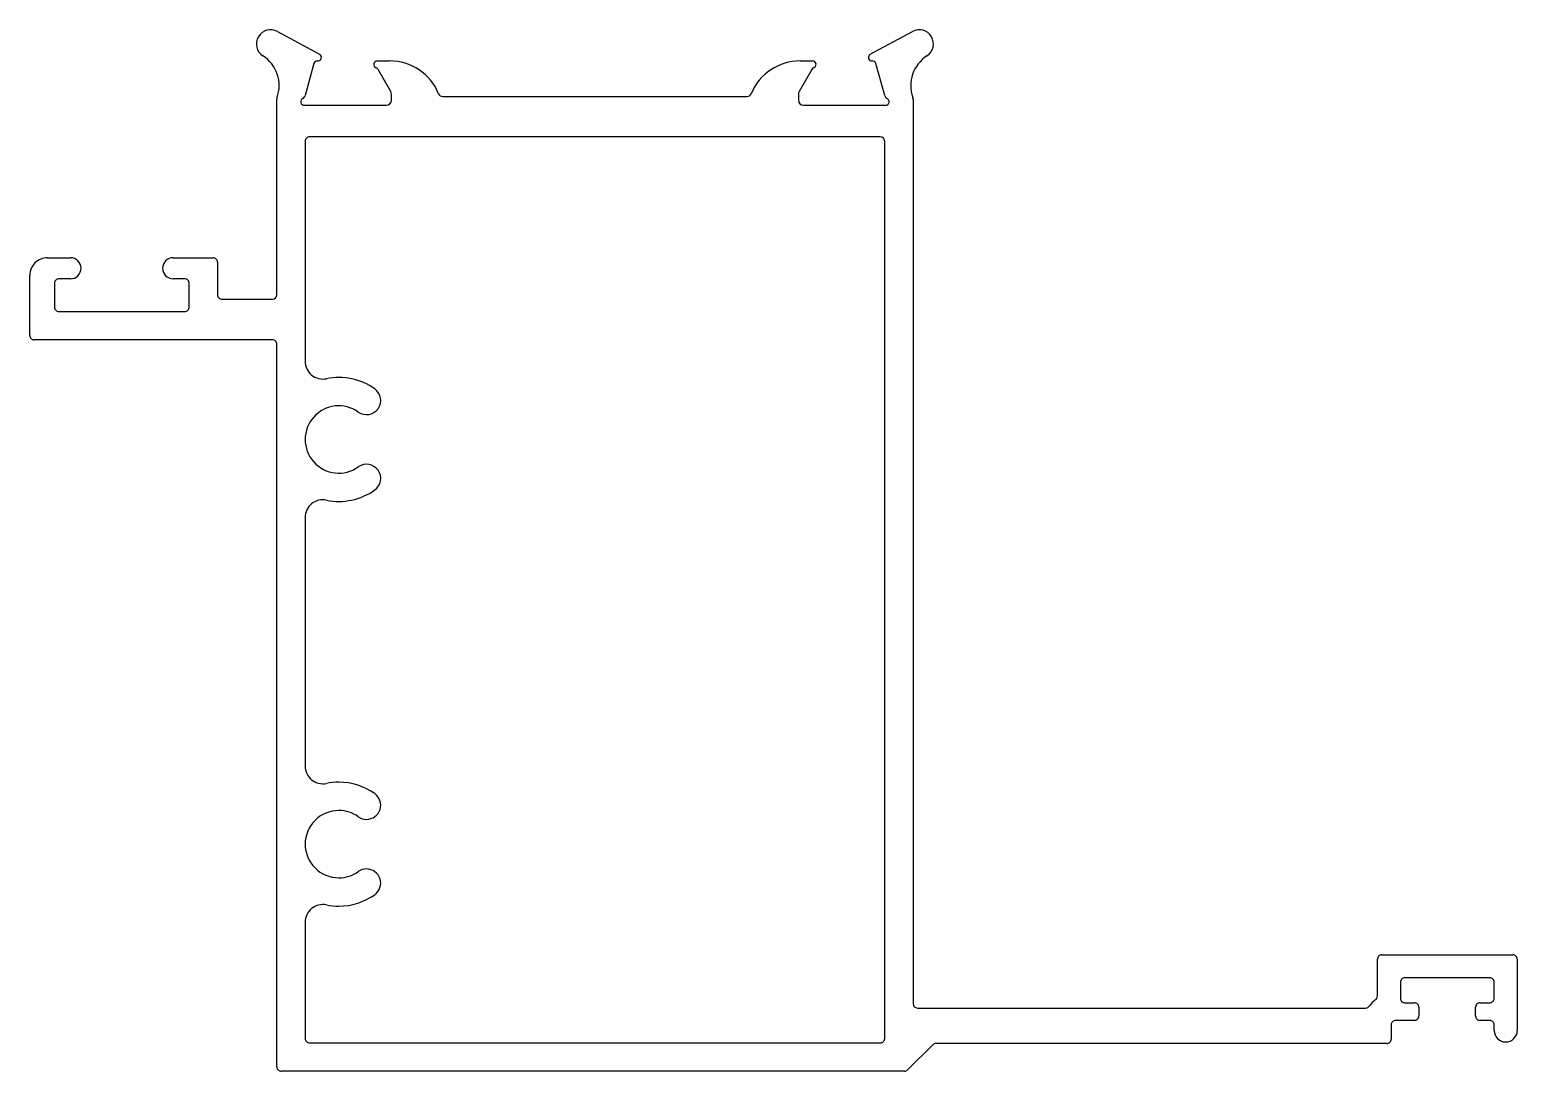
# Model space of a CAD drawing. Header units: inches. Extents: x -33.6 to 50.4, y 0.1 to 58.9.
import ezdxf

# ---------------------------------------------------------------- set-up
doc = ezdxf.new("R2010")
doc.units = ezdxf.units.IN
doc.header["$MEASUREMENT"] = 0
doc.layers.add('BEAD', color=152, linetype='Continuous')

msp = doc.modelspace()

# ---------------------------------------------------------------- linework, layer by layer
at = {"layer": 'BEAD', "color": 7, "linetype": 'Continuous', "lineweight": -2}
for p, q in [((-19.61, 58.842), (-17.226, 57.551)), ((13.867, 57.551), (16.251, 58.842)), ((-13.965, 57.175), (-13.272, 57.175)), ((9.913, 57.175), (10.606, 57.175)), ((-17.547, 57.03), (-18.04, 55.236)), ((-13.205, 55.459), (-13.919, 56.696)), ((10.56, 56.696), (9.846, 55.459)), ((14.68, 55.236), (14.188, 57.03)), ((-19.64, 43.979), (-19.64, 55.027)), ((-18.091, 54.675), (-13.465, 54.675)), ((-13.165, 54.975), (-13.165, 55.309)), ((-10.272, 55.175), (6.913, 55.175)), ((9.806, 55.309), (9.806, 54.975)), ((10.106, 54.675), (14.732, 54.675)), ((16.28, 55.027), (16.28, 3.959)), ((-32.59, 46.069), (-31.294, 46.069)), ((-25.495, 46.069), (-23.24, 46.069)), ((-22.99, 45.819), (-22.99, 43.979)), ((-33.59, 41.679), (-33.59, 45.069)), ((-32.19, 44.629), (-32.19, 43.279)), ((-31.294, 44.879), (-31.94, 44.879)), ((-24.84, 44.879), (-25.495, 44.879)), ((-24.59, 43.279), (-24.59, 44.629)), ((-22.74, 43.729), (-19.89, 43.729)), ((-31.94, 43.029), (-24.84, 43.029)), ((-19.89, 41.429), (-33.34, 41.429)), ((-19.64, 0.389), (-19.64, 41.179)), ((42.496, 4.387), (42.496, 6.459)), ((42.746, 6.709), (50.146, 6.709)), ((50.396, 6.459), (50.396, 2.441)), ((43.796, 5.159), (43.796, 4.263)), ((48.846, 5.409), (44.046, 5.409)), ((49.096, 4.259), (49.096, 5.159)), ((16.53, 3.709), (41.837, 3.709)), ((44.046, 4.009), (44.596, 4.009)), ((44.846, 3.759), (44.846, 3.259)), ((48.046, 3.259), (48.046, 3.759)), ((48.296, 4.009), (48.846, 4.009)), ((43.276, 2.759), (43.276, 1.959)), ((44.596, 3.009), (43.526, 3.009)), ((48.846, 3.009), (48.296, 3.009)), ((49.096, 2.441), (49.096, 2.759)), ((43.026, 1.709), (17.574, 1.709)), ((17.397, 1.635), (15.974, 0.212)), ((15.797, 0.139), (-19.39, 0.139))]:
    msp.add_line(p, q, dxfattribs=at)
at = {"layer": 'BEAD', "color": 7, "lineweight": -2}
for p, q in [((-18.04, 52.639), (-18.04, 40.218)), ((14.43, 52.889), (-17.79, 52.889)), ((14.68, 1.989), (14.68, 52.639)), ((-18.04, 31.4), (-18.04, 17.368)), ((-18.04, 8.55), (-18.04, 1.989)), ((-17.79, 1.739), (14.43, 1.739))]:
    msp.add_line(p, q, dxfattribs=at)
at = {"layer": 'BEAD', "color": 7, "linetype": 'Continuous', "lineweight": -2}
for centre, radius, start, end in [((-19.991, 58.139), 0.8, 61.56358, 237.19384), ((16.632, 58.139), 0.8, 302.80616, 118.43642), ((-21.508, 55.785), 2, 340.31219, 57.19384), ((-17.354, 56.977), 0.2, 85.3109, 164.64258), ((-17.321, 57.375), 0.2, 265.3109, 61.56358), ((-13.965, 56.975), 0.2, 90, 251.40961), ((-13.272, 54.175), 3, 22.62047, 89.99995), ((9.913, 54.175), 3, 90.00005, 157.37953), ((10.606, 56.975), 0.2, 288.59039, 90), ((13.962, 57.375), 0.2, 118.43642, 274.6891), ((13.995, 56.977), 0.2, 15.35742, 94.6891), ((18.149, 55.785), 2, 122.80616, 199.68122), ((-14.092, 56.596), 0.2, 30.00002, 71.40961), ((10.733, 56.596), 0.2, 108.59039, 149.99998), ((-13.465, 55.309), 0.3, 360, 30.00002), ((10.106, 55.309), 0.3, 149.99998, 180), ((-19.39, 55.027), 0.25, 160.31219, 180), ((-18.091, 54.875), 0.2, 118.39898, 270), ((-18.329, 55.315), 0.3, 298.39898, 344.64258), ((-13.465, 54.975), 0.3, 270, 360), ((-10.272, 55.425), 0.25, 202.62047, 270), ((6.913, 55.425), 0.25, 270, 337.37953), ((10.106, 54.975), 0.3, 180, 270), ((14.97, 55.315), 0.3, 195.35742, 241.60102), ((14.732, 54.875), 0.2, 270, 61.60102), ((16.03, 55.027), 0.25, 360, 19.68122), ((-32.59, 45.069), 1, 89.99996, 180.00004), ((-31.285, 45.474), 0.595, 0, 90.921), ((-31.285, 45.474), 0.595, 269.079, 0), ((-25.495, 45.474), 0.595, 90, 180), ((-25.495, 45.474), 0.595, 180, 270), ((-23.24, 45.819), 0.25, 359.99996, 90.00004), ((-31.94, 44.629), 0.25, 89.99996, 180.00004), ((-24.84, 44.629), 0.25, 359.99996, 90.00004), ((-22.74, 43.979), 0.25, 179.99996, 270.00004), ((-19.89, 43.979), 0.25, 270, 0), ((-31.94, 43.279), 0.25, 179.99996, 270.00004), ((-24.84, 43.279), 0.25, 269.99996, 0.00004), ((-33.34, 41.679), 0.25, 179.99996, 270.00004), ((-19.89, 41.179), 0.25, 359.99996, 90.00004), ((42.746, 6.459), 0.25, 89.99996, 180.00004), ((50.146, 6.459), 0.25, 359.99996, 90.00004), ((44.046, 5.159), 0.25, 89.99996, 180.00004), ((48.846, 5.159), 0.25, 359.99996, 90.00004), ((42.242, 4.387), 0.254, 308.25661, 359.99997), ((44.048, 4.261), 0.252, 179.54524, 269.54532), ((48.846, 4.259), 0.25, 269.99996, 0.00004), ((16.53, 3.959), 0.25, 180, 270), ((41.837, 3.963), 0.254, 269.99994, 324.51285), ((43.526, 2.759), 1.82, 128.25679, 144.51294), ((44.596, 3.759), 0.25, 359.99996, 90.00004), ((48.296, 3.759), 0.25, 89.99996, 180.00004), ((43.526, 2.759), 0.25, 89.99996, 180.00004), ((44.596, 3.259), 0.25, 269.99996, 0.00004), ((48.296, 3.259), 0.25, 179.99996, 270.00004), ((48.846, 2.759), 0.25, 359.99996, 90.00004), ((17.574, 1.459), 0.25, 90.00004, 134.99995), ((43.026, 1.959), 0.25, 269.99996, 0.00004), ((49.746, 2.441), 0.65, 179.99996, 270.00004), ((49.746, 2.441), 0.65, 269.99996, 0.00004), ((-19.39, 0.389), 0.25, 179.99996, 270.00004), ((15.797, 0.389), 0.25, 270.00031, 315.00023)]:
    msp.add_arc(centre, radius, start, end, dxfattribs=at)
at = {"layer": 'BEAD', "color": 7, "lineweight": -2}
for centre, radius, start, end in [((-17.79, 52.639), 0.25, 89.99996, 180.00004), ((14.43, 52.639), 0.25, 0, 90), ((-17.04, 40.218), 1, 179.99998, 281.53697), ((-16.14, 35.809), 3.5, 54.56907, 101.53693), ((-14.574, 38.009), 0.8, 234.56904, 54.56904), ((-16.14, 35.809), 1.9, 54.56905, 305.43095), ((-14.574, 33.609), 0.8, 305.43096, 125.43096), ((-16.14, 35.809), 3.5, 258.46307, 305.43093), ((-17.04, 31.4), 1, 78.46303, 180.00002), ((-17.04, 17.368), 1, 180.00001, 281.537), ((-16.14, 12.959), 3.5, 89.99998, 101.53693), ((-16.14, 12.959), 3.5, 54.56907, 89.99998), ((-14.574, 15.159), 0.8, 270, 54.56907), ((-16.14, 12.959), 1.9, 90, 270), ((-16.14, 12.959), 1.9, 54.56905, 90), ((-14.574, 15.159), 0.8, 234.56907, 270), ((-16.14, 12.959), 1.9, 270, 305.43095), ((-14.574, 10.759), 0.8, 90, 125.43093), ((-14.574, 10.759), 0.8, 305.43093, 90), ((-16.14, 12.959), 3.5, 270.00002, 305.43093), ((-17.04, 8.55), 1, 78.46303, 180.00002), ((-16.14, 12.959), 3.5, 258.46307, 270.00002), ((-17.79, 1.989), 0.25, 179.99996, 270.00004), ((14.43, 1.989), 0.25, 269.99996, 0.00004)]:
    msp.add_arc(centre, radius, start, end, dxfattribs=at)

doc.saveas('drawing.dxf')
